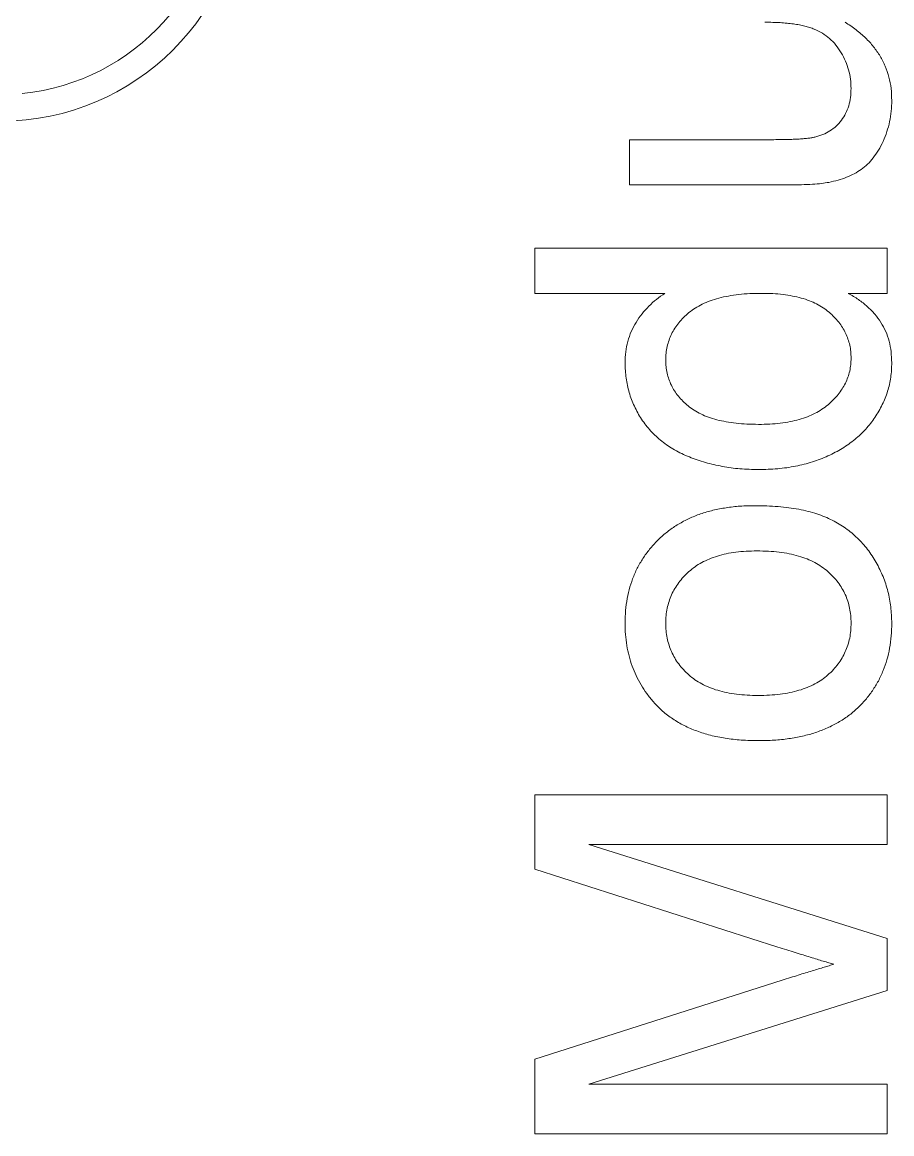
# Model space of a CAD drawing. Header units: inches. Extents: x 0.3 to 10.6, y 0.4 to 8.2.
# Drawn here: x 4.2456 to 4.4429, y 4.9381 to 5.1904 of the extents above; entities that cross this region are included whole.
import ezdxf

# ---------------------------------------------------------------- set-up
doc = ezdxf.new("R2010")
doc.units = ezdxf.units.IN
doc.header["$MEASUREMENT"] = 0

msp = doc.modelspace()

# ---------------------------------------------------------------- linework, layer by layer
at = {"color": 7, "linetype": 'Continuous', "lineweight": 15}
for p, q in [((4.3833821545, 5.1534356296), (4.3833821545, 5.1636920399)), ((4.3833821545, 5.1636920399), (4.4151770263, 5.1636920399)), ((4.4194238212, 5.1534356296), (4.3833821545, 5.1534356296)), ((4.361843693, 5.128820245), (4.361843693, 5.1390766553)), ((4.361843693, 5.1390766553), (4.441843693, 5.1390766553)), ((4.441843693, 5.1390766553), (4.441843693, 5.128820245)), ((4.391394975, 5.128820245), (4.361843693, 5.128820245)), ((4.441843693, 5.128820245), (4.4330135648, 5.128820245)), ((4.361843693, 4.9981471681), (4.361843693, 5.0149740912)), ((4.361843693, 5.0149740912), (4.441843693, 5.0149740912)), ((4.441843693, 5.0149740912), (4.441843693, 5.0036920399)), ((4.3741513853, 5.0036920399), (4.441843693, 4.982345886)), ((4.441843693, 5.0036920399), (4.3741513853, 5.0036920399)), ((4.417019975, 4.9804388348), (4.361843693, 4.9981471681)), ((4.441843693, 4.982345886), (4.441843693, 4.9705510143)), ((4.361843693, 4.9550221681), (4.4179815135, 4.9729067835)), ((4.441843693, 4.9705510143), (4.3741513853, 4.9493330655)), ((4.361843693, 4.9380510143), (4.361843693, 4.9550221681)), ((4.3741513853, 4.9493330655), (4.441843693, 4.9493330655)), ((4.441843693, 4.9493330655), (4.441843693, 4.9380510143)), ((4.441843693, 4.9380510143), (4.361843693, 4.9380510143))]:
    msp.add_line(p, q, dxfattribs=at)
for centre, radius, start in [((4.240843693, 5.2229356296), 0.0550000000000006, 270), ((4.2405622384, 5.2239356296), 0.0500000000000008, 275.7391704773)]:
    msp.add_arc(centre, radius, start, 0, dxfattribs=at)
for points, knots in [([(4.433638564756285, 5.175342680919722), (4.433609386928717, 5.176049683578803), (4.433551188378389, 5.177459882118813), (4.433125939490348, 5.179539648076385), (4.432406518774063, 5.1815446525427), (4.431442543315792, 5.183453167430912), (4.430231743216279, 5.18519695508852), (4.428805904785794, 5.186714430994716), (4.427132482836498, 5.187905210445802), (4.425597853518206, 5.188697936139556), (4.424242527451586, 5.189175436584147), (4.423113599852899, 5.189497995393319), (4.421876606014394, 5.189765709383594), (4.420529951121656, 5.189994957374497), (4.419067446967122, 5.190140244139103), (4.417503131188877, 5.190280101342829), (4.415829031484185, 5.190332029287206), (4.41468022299759, 5.190349624866207), (4.414087282705004, 5.190358706560748)], [0, 0, 0, 0, 0.0753708510957906, 0.1503358761237573, 0.2252900779090931, 0.3019756111850409, 0.377672986336133, 0.4510033123941106, 0.5227906109976405, 0.5956547792065474, 0.6343964396512041, 0.6758689473700095, 0.7207897720536105, 0.7693020043902736, 0.8214539220298089, 0.8774671605108834, 0.9367565102922519, 1, 1, 1, 1]), ([(4.432292410910131, 5.190358706560748), (4.433133060424415, 5.189804666235998), (4.434761852725471, 5.188731190786252), (4.436934357401433, 5.186873270650108), (4.438759833078123, 5.184855057235157), (4.440270602681512, 5.182696556009933), (4.441437741922632, 5.180374134420621), (4.442270470065954, 5.177910056780616), (4.442787047599682, 5.175294697351561), (4.442841508016122, 5.173502152435572), (4.442869333987055, 5.172586270663313)], [0, 0, 0, 0, 0.1391553721775532, 0.2696191397265691, 0.3941159387666381, 0.5146268937419005, 0.6329159631348528, 0.752307427985506, 0.8734441129988679, 1, 1, 1, 1]), ([(4.425433436551157, 5.164284988612031), (4.426045449054298, 5.164455168379237), (4.427239110133148, 5.164787084742843), (4.428862174429207, 5.165650983465548), (4.430301419924814, 5.166725119666067), (4.431492487831027, 5.16808219817085), (4.432459093276393, 5.169639037730955), (4.433152249006774, 5.171391139907392), (4.43355514421954, 5.173315986990365), (4.433610120430448, 5.174651628754996), (4.433638564756285, 5.175342680919722)], [0, 0, 0, 0, 0.1270656221422897, 0.2478271061993914, 0.3663288351599559, 0.4854681942012377, 0.607670712511728, 0.7322179466158426, 0.861451346785931, 1, 1, 1, 1]), ([(4.442869333987055, 5.172586270663313), (4.442844311165204, 5.171772828998288), (4.442794828075794, 5.170164233178012), (4.442411904801792, 5.167795829138062), (4.441809255822112, 5.165502427594871), (4.440944487765935, 5.163339869569019), (4.4399242771252, 5.161342013010502), (4.438731550848153, 5.159604264071089), (4.437430886395147, 5.158112148907621), (4.435961760638117, 5.156914234389861), (4.434349841543443, 5.155939999897013), (4.432598467349429, 5.155124272941304), (4.430676575092166, 5.154457683252171), (4.429320766703848, 5.154163865751635), (4.42862253911526, 5.154012552714595)], [0, 0, 0, 0, 0.0951215425199691, 0.1881045959344556, 0.2799678652960131, 0.3719946662517388, 0.4600417280143259, 0.541858062953248, 0.6179924447546995, 0.6908073899067501, 0.7626177938815633, 0.8378231693129121, 0.9164805746954306, 1, 1, 1, 1]), ([(4.415177026294747, 5.163692039894082), (4.415785988519923, 5.163698108202254), (4.416950499538811, 5.163709712553789), (4.418622903663594, 5.163714932408905), (4.42014013200846, 5.163766778625672), (4.421502220972074, 5.163831554686732), (4.422706239438003, 5.163899774975698), (4.423750823668708, 5.164026279828012), (4.424648189100032, 5.164118060686873), (4.425188355876884, 5.164232889355429), (4.425433436551157, 5.164284988612031)], [0, 0, 0, 0, 0.1775766747521182, 0.3395777043252516, 0.4876263377333121, 0.6201714244273234, 0.7372530068952052, 0.8390843844142022, 0.9269904976409566, 1, 1, 1, 1]), ([(4.42862253911526, 5.154012552714595), (4.4280679919171, 5.153919014283136), (4.426825872987971, 5.153709499463292), (4.424730216819172, 5.153562693573946), (4.422219080703266, 5.153444016469797), (4.420401620709119, 5.153438563404826), (4.419423821166541, 5.153435629637672)], [0, 0, 0, 0, 0.1827258013779536, 0.4092837859163814, 0.6821927053231808, 1, 1, 1, 1]), ([(4.382356513474234, 5.113018962971005), (4.382387081192024, 5.113859888594784), (4.382446952926835, 5.115506975115562), (4.38292523807903, 5.117908560269048), (4.383707117146989, 5.120167185393536), (4.384819863033807, 5.12225969212583), (4.386153399228998, 5.124198053112774), (4.387731977524081, 5.125922198724792), (4.389444647627613, 5.127516068150758), (4.390740964887175, 5.128382910815746), (4.391394975012695, 5.128820245022287)], [0, 0, 0, 0, 0.1325216980334906, 0.2595648133079101, 0.3845128322211251, 0.5080989402968028, 0.632180718485869, 0.7544652003462484, 0.8761242713103067, 1, 1, 1, 1]), ([(4.413414205781926, 5.128820245022287), (4.412505618428507, 5.12881028859616), (4.410744634938002, 5.12879099149504), (4.40820315233445, 5.128576909520751), (4.405845294493576, 5.128249732327655), (4.4036738503678, 5.127771148760245), (4.401687319788658, 5.127154034187078), (4.399890954551969, 5.126393947809442), (4.398272012276336, 5.125521101982624), (4.396859557539216, 5.124484670597682), (4.395625118107543, 5.123356544621914), (4.394539170827775, 5.122174018565101), (4.393639758900918, 5.120906638395494), (4.392875107501376, 5.119594673530405), (4.392295205895922, 5.118209212388895), (4.391898972540632, 5.116759102567763), (4.391626205943764, 5.115251419284848), (4.391600380607227, 5.114216780368951), (4.391587282705003, 5.113692039894082)], [0, 0, 0, 0, 0.0913044138713141, 0.1769621433012196, 0.2561615942224507, 0.3304161982913123, 0.4002117053740776, 0.4649342333611762, 0.5262132137901354, 0.5846381862058657, 0.6405130968592954, 0.694112668185424, 0.7456697259607925, 0.7964180064786016, 0.8464770472760688, 0.8961138854001155, 0.9473118125852551, 1, 1, 1, 1]), ([(4.433638564756285, 5.114108706560749), (4.433621893619752, 5.114611525848973), (4.433589091597599, 5.115600869880684), (4.433366691064335, 5.117061937052294), (4.432956875929126, 5.118455009213945), (4.432415965889139, 5.119799480636939), (4.431694499798271, 5.12106870920663), (4.430849387822927, 5.122302946881924), (4.429805542003376, 5.123448003337964), (4.428643781987277, 5.124561418003807), (4.427314004872473, 5.125575960341166), (4.425806341692273, 5.126440020930197), (4.424141826428408, 5.127180293154446), (4.422311890937184, 5.127787245818742), (4.420314353688449, 5.12824466268472), (4.418161333784719, 5.128575942848326), (4.415843782077634, 5.128791447734415), (4.414242705808895, 5.128810424975137), (4.413414205781926, 5.128820245022287)], [0, 0, 0, 0, 0.0537096078876257, 0.1056786826871764, 0.1573272873713496, 0.2085041475901068, 0.2600991470655638, 0.3129656719151152, 0.3679304655317911, 0.4252438686679789, 0.4846984783271686, 0.5460582072143693, 0.6104216859602846, 0.6789853802957138, 0.7516454603225206, 0.829035330419692, 0.9115318638322016, 1, 1, 1, 1]), ([(4.433013564756285, 5.128820245022287), (4.433795945371832, 5.128369964331225), (4.435317568799718, 5.127494229893243), (4.437322737758853, 5.125886377560954), (4.439052663830253, 5.12415559898149), (4.440442742160623, 5.122234112738874), (4.441547248058398, 5.120173945940206), (4.442325332856635, 5.117942083849206), (4.44277334046431, 5.1155529558985), (4.442836875857409, 5.113907598523978), (4.442869333987055, 5.113067039894082)], [0, 0, 0, 0, 0.1379202549009356, 0.2682360565522897, 0.391909313982307, 0.5112398685206876, 0.629694054617287, 0.7483313513288304, 0.8714308163134978, 1, 1, 1, 1]), ([(4.412661000653721, 5.088820245022288), (4.411248759245024, 5.088850539986665), (4.408482730729428, 5.088909875971879), (4.404439586269396, 5.089480170391066), (4.400587027866675, 5.0903492442132), (4.397530842017708, 5.091386040531248), (4.395232494824439, 5.092417951645534), (4.393613484077991, 5.093264260918662), (4.392096443617723, 5.094192084385043), (4.390694559318262, 5.095230824904847), (4.389383761639238, 5.096345506757315), (4.38817108780366, 5.09755098216043), (4.387084460336772, 5.098858040750792), (4.386085802206531, 5.100234540629815), (4.385210058500538, 5.101684027314288), (4.384463756430012, 5.10318668125429), (4.383781799670152, 5.104708567530007), (4.383291788023825, 5.106302898388361), (4.382859353952472, 5.10791844916292), (4.382578689778073, 5.109581833202532), (4.382395314136885, 5.111284076839193), (4.38236954676939, 5.112436207897423), (4.382356513474233, 5.113018962971005)], [0, 0, 0, 0, 0.0971149153067273, 0.1902101321868551, 0.2803482985112979, 0.3685680010598526, 0.4116706603509619, 0.4535928532803726, 0.4941890416833069, 0.5338851302220389, 0.5735113956890615, 0.6124949654411568, 0.6513657528479218, 0.6903319927170773, 0.7294124677991781, 0.7677108353418468, 0.8057401906884275, 0.8439803150982956, 0.8823121764211946, 0.9207425864437816, 0.9599111059987866, 1, 1, 1, 1]), ([(4.391587282705003, 5.113692039894082), (4.391602035250906, 5.113183502223733), (4.391631243112597, 5.112176672755909), (4.391882426452192, 5.110705823214109), (4.392261410774102, 5.109286204358477), (4.392830222921502, 5.107947077461033), (4.393536389282306, 5.106658150571811), (4.394436285949761, 5.105460740616239), (4.395456694183609, 5.104298614493874), (4.396652355135691, 5.103219601983365), (4.398017659677958, 5.102237992408784), (4.399573005283554, 5.101384652442414), (4.401311542985833, 5.100670902503349), (4.403224767549624, 5.100074312105704), (4.405325371529083, 5.099639674305873), (4.407598050770215, 5.099298064611982), (4.410061729845647, 5.099111582435731), (4.411763275394689, 5.099088576431753), (4.412644975012696, 5.099076655278697)], [0, 0, 0, 0, 0.0528469872490536, 0.1046292283745897, 0.1547642825300545, 0.2053161654363763, 0.2555496081160741, 0.3072155079704593, 0.3607298182256217, 0.4161840375310104, 0.4743037779560398, 0.5352207750462761, 0.6002160530686879, 0.6694440350457791, 0.7433171134635851, 0.8230582191925995, 0.9083130624184406, 1, 1, 1, 1]), ([(4.412644975012696, 5.099076655278697), (4.413494805311943, 5.099086895839812), (4.415143790007114, 5.099106766311085), (4.417536966782297, 5.099318688544377), (4.419767214231219, 5.099661384316714), (4.421828342897705, 5.100163286275136), (4.423728001349224, 5.100777481810718), (4.425458506234348, 5.101550809646047), (4.427020175195866, 5.102467771494624), (4.428417056727763, 5.10350655240504), (4.429635078209362, 5.104657206121799), (4.430708671329071, 5.105848227950913), (4.431620419850136, 5.107097006468584), (4.432364912979367, 5.108395086825371), (4.432921689857534, 5.109757440861245), (4.433352032343259, 5.111159357301209), (4.433591137041093, 5.112620787076387), (4.43362270406865, 5.113611119315149), (4.433638564756285, 5.114108706560749)], [0, 0, 0, 0, 0.0881749267695685, 0.1710919284348428, 0.2491105046806741, 0.3221230938027116, 0.3910207667418428, 0.4560351307915413, 0.5184076295356085, 0.578613821500483, 0.6362724107453016, 0.6920259025208704, 0.7448089549200133, 0.7964500443920941, 0.8468989778914671, 0.8972381336008118, 0.9483678385365392, 1, 1, 1, 1]), ([(4.442869333987055, 5.113067039894082), (4.442856141326136, 5.112510997297741), (4.44282994430093, 5.111406848407482), (4.44264662103678, 5.109768446059608), (4.442363593836558, 5.108159400649931), (4.441943966209092, 5.106583872409099), (4.441399123708005, 5.105047180932502), (4.440730649823377, 5.103547196475288), (4.439972282848201, 5.10206951633326), (4.439062713411386, 5.10065272792402), (4.438087309177417, 5.09926723423716), (4.436962357432293, 5.097993702498035), (4.435788102241021, 5.09676435715547), (4.434488845473296, 5.095643965500154), (4.433113768909137, 5.094581874872309), (4.431634204103623, 5.093604283828008), (4.430059795019008, 5.092706239659719), (4.427827596298893, 5.091611512553615), (4.424829918625102, 5.090484432937611), (4.421005413961152, 5.08950844341315), (4.4169151292068, 5.088923256296557), (4.414105260549031, 5.088855216944348), (4.412661000653721, 5.088820245022288)], [0, 0, 0, 0, 0.0385250665602882, 0.0765002713273137, 0.1141111145259783, 0.1516417250578395, 0.1893399000533353, 0.2269616708130825, 0.2653727576367153, 0.3042958849570631, 0.3435397910371827, 0.3826455416304382, 0.421910390826563, 0.4612589010178126, 0.5013866652770111, 0.5422469923620338, 0.5840275070856141, 0.6269037558447998, 0.7144189220641807, 0.8053645183049065, 0.8999582348309518, 1, 1, 1, 1]), ([(4.382356513474233, 5.053980501432544), (4.382381093206897, 5.054937942468958), (4.382429206008682, 5.05681205442276), (4.382807837943351, 5.059554218338054), (4.383414333801491, 5.062163371138491), (4.384263501765074, 5.064649068918823), (4.385374166765449, 5.066996117453629), (4.386732540689628, 5.069206529404661), (4.388324801689041, 5.071282220563178), (4.390155362092128, 5.073206166332884), (4.392196039356791, 5.074949479237726), (4.394445036344207, 5.076466851775841), (4.396880075270828, 5.077752239729008), (4.399504240150733, 5.078813935467019), (4.40231915123081, 5.079628173669081), (4.405318852993805, 5.080195711070495), (4.408496062609387, 5.080559281644468), (4.410678132589883, 5.080596206718363), (4.411795616038336, 5.080615116817158)], [0, 0, 0, 0, 0.0641520726358311, 0.1255723972709736, 0.1851482336686534, 0.2434594433887894, 0.3012761259124132, 0.3588127690407895, 0.4170326757929947, 0.4762935336261795, 0.5364869301612958, 0.5965652177514684, 0.6577471540089295, 0.720709254651294, 0.7859717064466241, 0.8538019200359497, 0.9251289206964968, 1, 1, 1, 1]), ([(4.411795616038336, 5.080615116817158), (4.412704011084694, 5.080607991810581), (4.414468901037108, 5.080594148876749), (4.417040498129607, 5.080426819563924), (4.419462930755141, 5.080173959542938), (4.421738955887318, 5.079829811290976), (4.423864924187568, 5.07936622698108), (4.425839128688637, 5.078788131072462), (4.427672231486247, 5.078117712209506), (4.429366189128421, 5.077347187330502), (4.43093468555667, 5.076467986672934), (4.432411527170699, 5.075510163798389), (4.433794473468184, 5.074449641019799), (4.435081232502945, 5.073287777787271), (4.436281136416527, 5.07204025263428), (4.437398733953956, 5.070698553681918), (4.438417935488448, 5.069260204281597), (4.439655382253378, 5.067229541670072), (4.440952092273331, 5.064549319754805), (4.44206334545156, 5.061154684491699), (4.442740647455003, 5.057613179037049), (4.442826083493564, 5.055201414737021), (4.442869333987055, 5.053980501432544)], [0, 0, 0, 0, 0.0587034210845284, 0.1140528875184719, 0.1664790750630413, 0.2160909765613035, 0.262752263780614, 0.3070008670086007, 0.3489468190278309, 0.3888075869312483, 0.427137721234938, 0.4650598353925365, 0.502488365201724, 0.5396484033716474, 0.5770083958388934, 0.614274143567626, 0.6524031584534677, 0.690832682300694, 0.7678884493297359, 0.844206637689278, 0.9211323474718152, 1, 1, 1, 1]), ([(4.412276385269106, 5.070358706560748), (4.411453397549618, 5.070340993125745), (4.409852820458679, 5.070306543379295), (4.40752637350618, 5.070107621565581), (4.405357344565244, 5.069736642056152), (4.403336428930581, 5.069231885554396), (4.401479689382321, 5.068552631486689), (4.399760468924812, 5.067759658684681), (4.398211671613731, 5.066786796200293), (4.39682334622648, 5.065680908972798), (4.39558431732335, 5.064481585818842), (4.394517620633959, 5.063189234942404), (4.393624024066392, 5.061825279922248), (4.392867309642915, 5.060398174719396), (4.392300810356604, 5.058893154349556), (4.391872587998315, 5.057323001977696), (4.391632394154276, 5.055676008736873), (4.391602510334643, 5.054552829692835), (4.391587282705003, 5.053980501432544)], [0, 0, 0, 0, 0.0831056094329311, 0.1616268766072333, 0.2354900207622984, 0.3050845195228076, 0.3716253414142741, 0.4348390071601955, 0.4958990470930884, 0.5557901585689466, 0.6137659940918697, 0.6697039035170508, 0.7246050825762286, 0.7781624587158631, 0.8324535317297805, 0.8866185365203146, 0.9422252257226005, 1, 1, 1, 1]), ([(4.433638564756285, 5.053980501432544), (4.433625476744646, 5.054553223851346), (4.43359965278976, 5.055683262417386), (4.433326252875109, 5.057334352497775), (4.432934033232465, 5.058923382657808), (4.432355290391782, 5.060437224429762), (4.431591875796896, 5.061863281211669), (4.430688858644144, 5.063229191214907), (4.429607763449554, 5.064507253172039), (4.428374889640916, 5.065719559379762), (4.426956702592264, 5.066804950360629), (4.42538098511215, 5.067779209458027), (4.423615579711097, 5.068574873686321), (4.421683096215914, 5.069231558831982), (4.419574455791365, 5.069738825896038), (4.417292846670262, 5.070107872619223), (4.414838675584455, 5.07030680772156), (4.413147441626538, 5.070341063433602), (4.412276385269106, 5.070358706560748)], [0, 0, 0, 0, 0.0565327398654995, 0.1115447452283091, 0.164922364621134, 0.2180462953694915, 0.2711649826760237, 0.3244459767337401, 0.3795187073532269, 0.4362481860763401, 0.494942002531455, 0.5555870540261931, 0.6188773540561567, 0.6858040118030552, 0.7569743884208112, 0.8328940634076649, 0.9139334402835454, 1, 1, 1, 1]), ([(4.388782795525516, 5.036079860406902), (4.388267645559199, 5.036700415761301), (4.387246745274865, 5.037930203549658), (4.385952084471585, 5.039937445704934), (4.384839748714817, 5.042027208195789), (4.383917452494557, 5.044217956867133), (4.383212784826177, 5.04651661540819), (4.382723714008095, 5.048916025971173), (4.382404192676126, 5.0514131217001), (4.382372603422291, 5.053114106759449), (4.382356513474233, 5.053980501432544)], [0, 0, 0, 0, 0.1243018288411371, 0.2463355929426015, 0.3675992442013822, 0.4890977943682849, 0.6123713546033689, 0.7377661231604545, 0.8664314934750718, 1, 1, 1, 1]), ([(4.391587282705003, 5.053980501432544), (4.39160260114598, 5.053402801067226), (4.39163280737212, 5.052263641546805), (4.391874187779988, 5.050590971499623), (4.3922923554809, 5.04899549668462), (4.392879813098444, 5.04748092353279), (4.393595646779657, 5.046025579555757), (4.39450200992457, 5.044654493307354), (4.395585510484502, 5.043378480523485), (4.396802268426177, 5.042162082317063), (4.398199775559991, 5.04107336519577), (4.399766089126531, 5.040125164613714), (4.401496214959192, 5.039319783723226), (4.403393728706662, 5.038668433875049), (4.405458406242498, 5.038157143831747), (4.40768720818821, 5.037790236026621), (4.41008254033398, 5.037589741527731), (4.411731158045724, 5.037555725795808), (4.412580872448593, 5.037538193740236)], [0, 0, 0, 0, 0.0575634308756229, 0.1135085491493108, 0.1680060345038402, 0.2215987276672078, 0.2751729045618079, 0.3293678555967867, 0.3849265447257932, 0.441776413195777, 0.5005677422769383, 0.5610160921686205, 0.6238985529356195, 0.690409001660183, 0.760656753573805, 0.8356700493396109, 0.9153026654364841, 1, 1, 1, 1]), ([(4.412580872448593, 5.037538193740236), (4.413435930819948, 5.037555601578511), (4.415089897279992, 5.037589274110833), (4.417490589775342, 5.037790184005594), (4.419719270005654, 5.038157351835802), (4.421784362501243, 5.038667719474791), (4.423685037768839, 5.039323825116194), (4.425424235406155, 5.040120914031561), (4.426994616058146, 5.041073008489695), (4.428391634023496, 5.042167392288237), (4.4296241615466, 5.043373023097319), (4.430708442216298, 5.044654526939425), (4.431610895119548, 5.046029838059271), (4.432349699552933, 5.047476401159393), (4.432932256857847, 5.048996115021714), (4.433352000900622, 5.05059080067563), (4.433592950941192, 5.05226368617679), (4.433623216318209, 5.053402816084619), (4.433638564756285, 5.053980501432544)], [0, 0, 0, 0, 0.0850903472158122, 0.1645929507074215, 0.2394837756253515, 0.3096168371810789, 0.3760186972752572, 0.4392804642113546, 0.4996301227898721, 0.5583254659015222, 0.6154620852318434, 0.6709300661777838, 0.7250365355437988, 0.7787630666492344, 0.8322682614230861, 0.8866767711744208, 0.9425305503594905, 1, 1, 1, 1]), ([(4.442869333987055, 5.053980501432544), (4.442842946180203, 5.053007247330787), (4.442791297847517, 5.051102316317751), (4.44243868806219, 5.048315479297036), (4.441835089294008, 5.045670286699377), (4.440953416319516, 5.043176180108648), (4.439877138082222, 5.04080306783511), (4.438506503478959, 5.03859585435757), (4.436922651210449, 5.036518789112116), (4.435084168887914, 5.03461233592258), (4.433039315188739, 5.032868268115451), (4.430742024152784, 5.031379087636826), (4.428243493499076, 5.030109375293137), (4.425534005068974, 5.029060881970193), (4.422604309385791, 5.028269902531406), (4.419463271922911, 5.027698057368999), (4.416109571252543, 5.027337355285953), (4.413799767826437, 5.027300645855521), (4.412612923730644, 5.027281783483825)], [0, 0, 0, 0, 0.063926863523883, 0.1251227862003669, 0.1841962965917743, 0.2417932765463595, 0.2986284036882506, 0.35501982246485, 0.4120809050078967, 0.4699083164748655, 0.5286767081699616, 0.5882411526643366, 0.6492890021945884, 0.7125001264960208, 0.7787315664569835, 0.8483148843890282, 0.9220597814308479, 1, 1, 1, 1]), ([(4.412612923730644, 5.027281783483825), (4.411313840331324, 5.027310503371147), (4.408800019078276, 5.027366078450603), (4.405152270888813, 5.02776404544604), (4.401765723097904, 5.028446330848972), (4.398637194993595, 5.029403824826648), (4.395765700899923, 5.030642054320325), (4.393167351625552, 5.032171730354468), (4.390794411014151, 5.0339506647742), (4.389453119290458, 5.035370355811777), (4.388782795525516, 5.036079860406902)], [0, 0, 0, 0, 0.1487426082759558, 0.2878278100648294, 0.4195472881524623, 0.5437610511604999, 0.6618315022509784, 0.7767071640369082, 0.8884072034118548, 1, 1, 1, 1]), ([(4.429728308346029, 4.976512552714595), (4.429348885479655, 4.976624234243193), (4.428541449356076, 4.976861899678037), (4.427271894461884, 4.977247193339845), (4.425866989114115, 4.977657156765864), (4.42435088134459, 4.978147757324047), (4.42269978818126, 4.978659150343499), (4.420915080803669, 4.979195923872936), (4.419014577374617, 4.979815081686339), (4.41769882963984, 4.980226542996688), (4.417019975012695, 4.980438834765877)], [0, 0, 0, 0, 0.0892047702332458, 0.1898334556643559, 0.2992325919749809, 0.4192609378429116, 0.5492073901909473, 0.6890743636843558, 0.8395791979483189, 1, 1, 1, 1]), ([(4.417981513474234, 4.972906783483825), (4.418617457147027, 4.973103604436445), (4.419847335190653, 4.97348424470147), (4.421623392254209, 4.974048689054722), (4.423273839190355, 4.97456223878955), (4.424803929458752, 4.975024771192529), (4.426206066231166, 4.97546126899703), (4.427491755073975, 4.975839207318181), (4.42864670912602, 4.976200528648914), (4.42938072019022, 4.976412279094245), (4.429728308346029, 4.976512552714595)], [0, 0, 0, 0, 0.1625255217041902, 0.3143148980392377, 0.4549784905465767, 0.5845192373661984, 0.7045671033090743, 0.8134949897289289, 0.9116812596826085, 1, 1, 1, 1])]:
    msp.add_open_spline(points, degree=3, knots=knots, dxfattribs=at)

doc.saveas('drawing.dxf')
